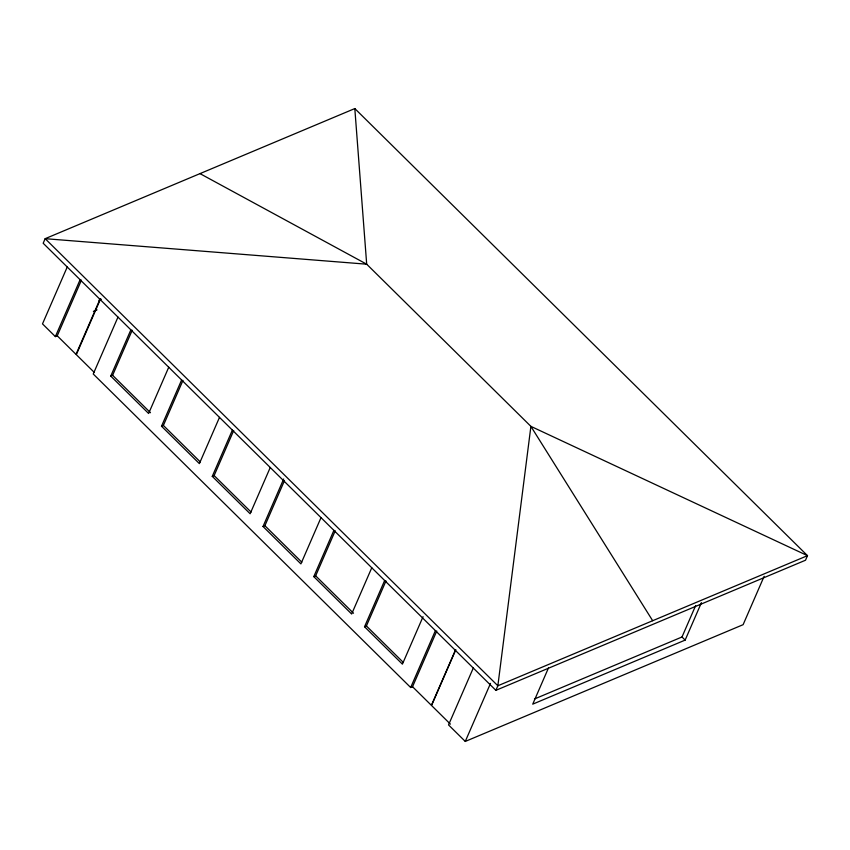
<?xml version="1.0" encoding="UTF-8"?>
<svg xmlns="http://www.w3.org/2000/svg" width="850" height="850" viewBox="0 0 850 850"><rect width="100%" height="100%" fill="white"/><g stroke="black" fill="none" stroke-linecap="round" stroke-linejoin="round"><path stroke-width="1.27" d="M67.214 267.049L42.5 323.882L55.367 336.6L57.237 335.814L81.451 280.107M55.367 336.6L80.123 279.682M100.226 298.647L76.011 354.354L57.237 335.814M100.544 298.966L76.33 354.673L94.159 372.289M117.991 317.082L93.245 374L410.678 687.512L412.537 686.726L436.762 631.019M168.736 367.243L148.623 413.493L110.755 376.093L130.868 329.842M110.755 376.093L112.614 375.307L132.196 330.278M219.491 417.371L199.378 463.622L161.511 426.222L181.624 379.971M161.511 426.222L163.37 425.446L182.952 380.407M270.247 467.5L250.134 513.761L212.266 476.351L232.379 430.1M212.266 476.351L214.126 475.575L233.708 430.536M321.013 517.629L300.9 563.89L263.022 526.49L283.666 479.017M263.022 526.49L264.892 525.704L284.474 480.664M371.769 567.768L351.656 614.019L313.788 576.619L333.901 530.358M313.788 576.619L315.647 575.832L335.229 530.793M423.056 616.675L402.411 664.148L364.544 626.747L384.657 580.497M364.544 626.747L366.403 625.961L385.985 580.933M410.678 687.512L435.423 630.594M455.621 649.644L431.396 705.351L412.537 686.726M455.781 649.804L431.556 705.511L450.404 724.126M473.301 667.994L448.545 724.912L465.269 741.434L743.112 624.686L764.139 576.311M465.269 741.434L490.514 683.389M495.869 690.338L805.513 560.224L807.5 555.656L354.811 108.566L45.167 238.68L43.18 243.249L495.869 690.338L497.856 685.769L530.899 426.371L366.69 264.191L199.994 173.623M548.494 667.898L532.737 704.151L685.143 640.103L701.431 602.65M534.459 698.987L681.997 636.99L695.651 605.582M98.876 300.284L101.32 299.264M93.383 311.387L97.038 309.846M681.997 636.99L685.143 640.103M112.614 375.307L150.482 412.717M163.37 425.446L200.313 461.933M214.126 475.575L251.079 512.061M264.892 525.704L301.835 562.19M315.647 575.832L353.515 613.232M366.403 625.961L403.346 662.458M652.673 620.713L530.899 426.371L807.5 555.656L497.856 685.769L45.167 238.68L366.69 264.191L354.811 108.566"/></g></svg>
